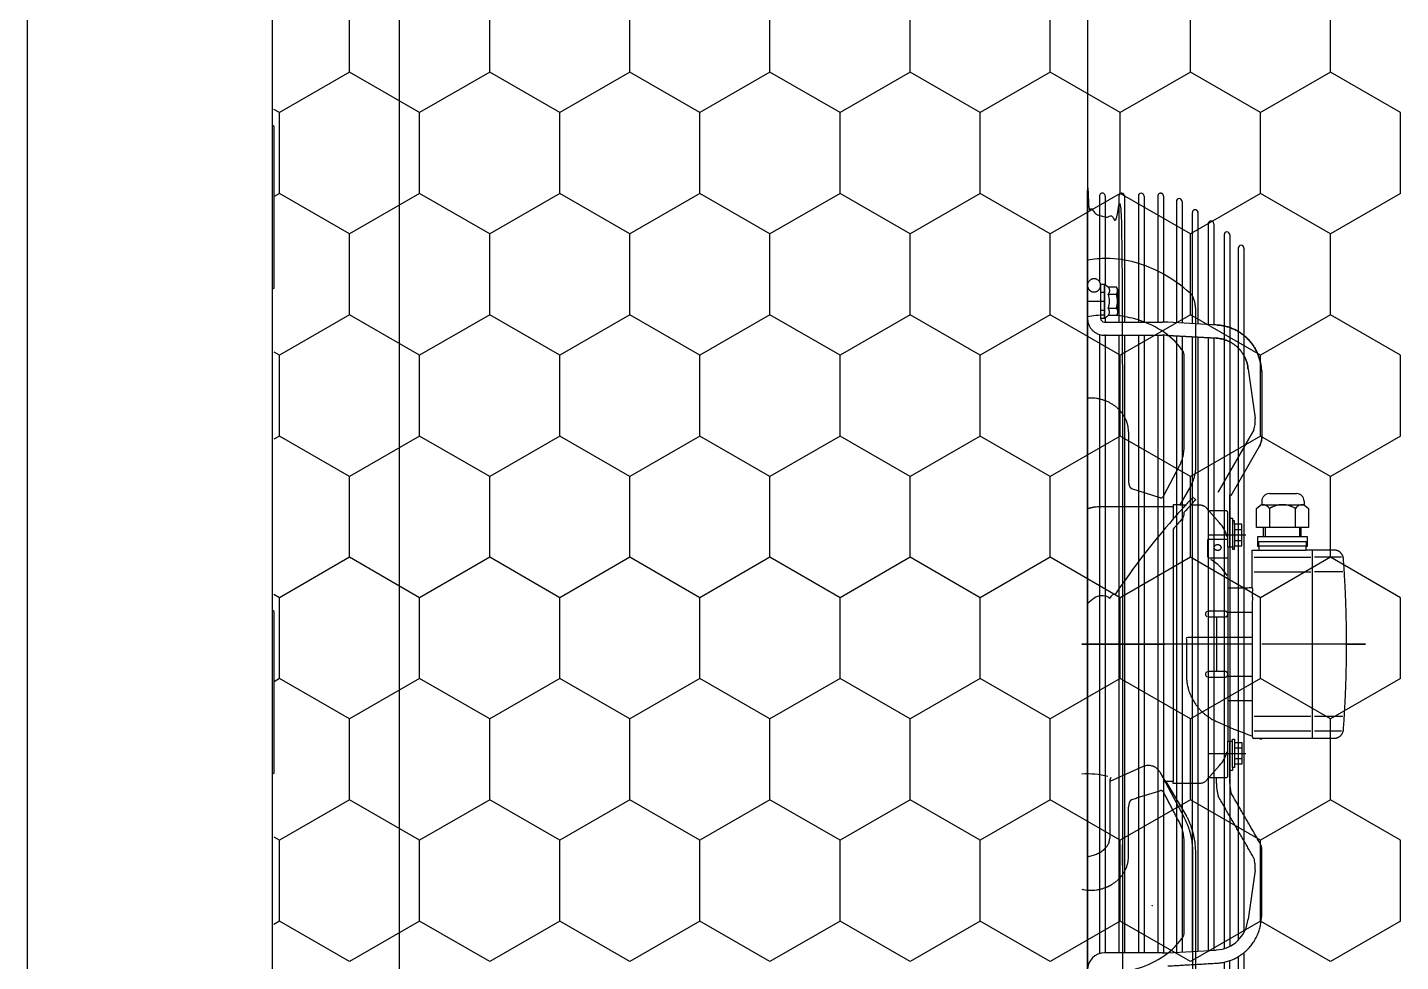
# Model space of a CAD drawing. Header units: millimetres. Extents: x 65390 to 71510, y 46362 to 50796.
# Drawn here: x 68687.9 to 68741.8, y 48454.2 to 48490.9 of the extents above; entities that cross this region are included whole.
import ezdxf

# ---------------------------------------------------------------- set-up
doc = ezdxf.new("R2010")
doc.units = ezdxf.units.MM
doc.linetypes.add('DASHED', pattern=[19.05, 12.7, -6.35])
for name, color, linetype in [('DIŞ PANEL', 21, 'Continuous'), ('Kıtc-002 Çizgi', 7, 'Continuous'), ('Kıtc-028 Yer Izgarası', 252, 'Continuous'), ('Kıtc-034 Soğuk Oda', 1, 'Continuous')]:
    doc.layers.add(name, color=color, linetype=linetype)
doc.layers.add('MIM_Sktürk', color=251, linetype='Continuous', lineweight=9)
doc.layers.add('WALL INTERNAL', color=7, linetype='Continuous', lineweight=50)

# ---------------------------------------------------------------- blocks, each defined once
blk = doc.blocks.new('İÇ-DOLU-2514-B-B-(80)')
at = {"layer": 'DIŞ PANEL'}
blk.add_lwpolyline([(0, 81), (2514, 81), (2514, -15), (0, -15)], close=True, dxfattribs=at)
blk = doc.blocks.new('A$C50763B7D')
at = {"layer": 'Kıtc-034 Soğuk Oda'}
for p, q in [((109.5, 37.906), (10.5, 37.906)), ((10.5, 10.906), (109.5, 10.906)), ((68.901, 10.241), (68.901, 10.906)), ((64.775, 10.432), (68.13, 10.432)), ((69.714, 10.241), (69.714, 7.959)), ((70.204, 10.432), (94.516, 10.432)), ((70.232, 10.241), (70.232, 7.979)), ((94.488, 7.979), (94.488, 10.241)), ((64.77, 10.21), (68.248, 10.21)), ((69.547, 10.21), (69.714, 10.21)), ((70.209, 10.21), (94.488, 10.21)), ((80.528, 10.073), (80.551, 10.034)), ((87.173, 8.723), (87.762, 10.034)), ((64.766, 9.67), (69.714, 9.67)), ((64.769, 9.448), (69.714, 9.448)), ((70.232, 9.67), (94.488, 9.67)), ((70.232, 9.448), (94.488, 9.448)), ((74.03, 9.294), (75.968, 9.294)), ((76.256, 9.173), (76.6, 8.069)), ((90.699, 9.294), (88.761, 9.294)), ((64.765, 8.909), (69.714, 8.909)), ((64.766, 8.687), (69.714, 8.687)), ((70.232, 8.909), (94.488, 8.909)), ((70.232, 8.687), (94.488, 8.687)), ((70.232, 8.147), (94.488, 8.147)), ((64.766, 7.925), (69.714, 7.925)), ((69.83, 5.814), (69.72, 7.75)), ((70.232, 7.925), (94.488, 7.925)), ((76.529, 7.91), (75.334, 7.28)), ((87.402, 8.054), (89.164, 7.114)), ((87.762, 7.836), (89.113, 7.019)), ((94.482, 7.771), (94.374, 5.85)), ((64.977, 7.415), (69.739, 7.415)), ((64.978, 7.194), (69.752, 7.194)), ((70.258, 7.415), (94.462, 7.415)), ((70.27, 7.194), (94.45, 7.194)), ((74.55, 7.109), (71.068, 7.109)), ((77.03, 7.172), (76.893, 7.172)), ((77.843, 7.542), (87.762, 7.542)), ((93.652, 7.109), (90.179, 7.109)), ((65.415, 6.57), (69.787, 6.57)), ((70.293, 6.792), (94.427, 6.792)), ((70.306, 6.57), (94.415, 6.57)), ((76.893, 6.846), (76.893, 6.512)), ((65.85, 6.168), (69.81, 6.168)), ((65.851, 5.946), (69.826, 5.946)), ((70.328, 6.168), (94.392, 6.168)), ((70.341, 5.946), (94.379, 5.946)), ((77.603, 5.723), (77.156, 6.122)), ((78.076, 6.17), (78.076, 4.695)), ((78.237, 6.127), (78.237, 5.398)), ((78.311, 6.201), (78.896, 6.201)), ((78.97, 6.127), (78.97, 5.398)), ((86.653, 6.17), (86.653, 4.695)), ((87.573, 6.122), (87.126, 5.723)), ((87.603, 6.122), (87.603, 5.841)), ((66.287, 5.544), (94.319, 5.544)), ((81.107, 5.398), (81.107, 4.437)), ((84.582, 5.398), (86.172, 5.398)), ((66.288, 5.322), (94.229, 5.322)), ((66.81, 4.99), (93.986, 4.99)), ((74.601, 4.163), (76.532, 5.276)), ((78.289, 5.139), (78.502, 5.139)), ((86.226, 5.139), (86.439, 5.139)), ((86.439, 5.139), (86.439, 4.843)), ((86.439, 5.139), (86.866, 5.139)), ((87.839, 5.324), (87.318, 5.324)), ((66.811, 4.768), (93.693, 4.768)), ((71.559, 4.605), (73.494, 4.331)), ((91.235, 4.331), (93.161, 4.605)), ((76.745, 4.064), (76.893, 4.064)), ((78.15, 3.993), (77.78, 3.993)), ((78.15, 3.919), (77.78, 3.919)), ((77.04, 3.766), (77.78, 3.766)), ((76.745, 2.403), (76.893, 2.403)), ((78.15, 2.514), (77.78, 2.514)), ((86.061, 2.07), (78.667, 2.07)), ((78.942, 0.943), (78.942, 1.996)), ((79.526, 0.887), (79.526, 1.996)), ((85.203, 0.887), (85.203, 1.996)), ((85.786, 0.943), (85.786, 1.996))]:
    blk.add_line(p, q, dxfattribs=at)
for points in [[(64.84, 10.906), (97.844, 10.906), (96.043, 10.906), (96.043, 10.759), (96.043, 10.241)], [(82.364, 4.437), (82.364, 11.128), (82.364, 7.872)], [(69.252, 10.389), (69.252, 10.241), (68.55, 10.241), (68.235, 10.241), (68.235, 10.389), (68.272, 10.389), (68.55, 10.389)], [(68.55, 10.241), (68.55, 10.389), (69.252, 10.389), (69.566, 10.389), (69.566, 10.241), (69.252, 10.241)], [(68.343, 9.771), (68.343, 9.768), (68.421, 9.723), (69.374, 9.723), (69.452, 9.768), (69.452, 9.771)], [(76.151, 6.855), (76.893, 7.281), (76.893, 7.542), (76.966, 7.542), (77.447, 7.542)], [(76.893, 7.281), (76.893, 7.172), (76.893, 7.047)], [(76.691, 6.658), (76.691, 6.658), (76.59, 6.766)], [(81.292, 6.17), (81.292, 5.841), (83.436, 5.841)], [(80.146, 5.398), (81.107, 5.398), (83.621, 5.398), (83.621, 4.437)], [(83.621, 5.398), (84.582, 5.398), (84.582, 4.437)], [(87.53, 5.398), (86.172, 5.398), (86.172, 5.324)], [(87.839, 5.841), (87.603, 5.841), (87.603, 5.472)], [(78.556, 5.324), (77.41, 5.324), (77.41, 5.213), (77.521, 5.213), (78.556, 5.213), (78.63, 5.213), (78.63, 5.139), (78.502, 5.139), (78.502, 4.843), (78.289, 4.843), (77.862, 4.843), (77.649, 4.843), (77.649, 5.139), (77.521, 5.139), (77.521, 5.213)], [(77.649, 5.139), (77.862, 5.139), (77.862, 4.843)], [(77.862, 5.139), (78.289, 5.139), (78.289, 4.843)], [(87.207, 5.213), (87.318, 5.213), (87.318, 5.324), (86.172, 5.324), (86.172, 5.213)], [(86.866, 4.843), (87.08, 4.843), (87.08, 5.139)], [(80.146, 4.437), (78.889, 4.437), (78.667, 4.437), (78.667, 4.178)], [(78.942, 4.363), (78.942, 4.064), (78.942, 2.881), (78.942, 2.144)], [(79.526, 4.363), (79.526, 4.064), (79.526, 2.881), (79.526, 2.144)], [(85.203, 2.144), (85.203, 2.881), (85.203, 4.064), (85.203, 4.363)], [(85.786, 2.144), (85.786, 2.881), (85.786, 4.064), (85.786, 4.363)], [(94.482, 4.768), (97.39, 4.768), (97.917, 4.768)], [(78.15, 2.827), (78.15, 4.064), (78.15, 4.235), (78.519, 4.235), (78.519, 4.178), (78.667, 4.178), (78.667, 4.064), (78.666, 3.971)], [(78.667, 4.064), (78.667, 2.881), (78.667, 2.329), (78.519, 2.329), (78.519, 2.881), (78.519, 4.064), (78.519, 4.178), (78.334, 4.178), (78.334, 4.064), (78.334, 2.881), (78.334, 2.329), (78.519, 2.329), (78.519, 2.272), (78.15, 2.272), (78.15, 2.514), (78.15, 2.588)], [(82.364, 0.739), (82.364, 0.739), (82.364, 0), (82.364, 2.881), (82.364, 4.064)], [(76.449, 3.768), (76.449, 3.586), (76.449, 2.881), (76.449, 2.699)], [(77.78, 2.588), (78.15, 2.588), (78.15, 2.698), (78.15, 2.827), (78.15, 2.881)]]:
    blk.add_lwpolyline(points, dxfattribs=at)
for points in [[(70.346, 5.85), (70.238, 7.771)], [(73.964, 4.373), (76.394, 5.775)], [(77.41, 5.324), (76.483, 5.324)], [(86.226, 5.139), (86.226, 4.843), (86.439, 4.843), (86.866, 4.843), (86.866, 5.139), (87.08, 5.139), (87.207, 5.139), (87.207, 5.213), (86.172, 5.213), (86.098, 5.213), (86.098, 5.139)], [(77.04, 2.229), (77.78, 2.229), (77.78, 4.278), (77.04, 4.278), (76.912, 4.126), (76.893, 4.104), (76.893, 2.403), (76.912, 2.381)]]:
    blk.add_lwpolyline(points, close=True, dxfattribs=at)
at = {"layer": 'Kıtc-034 Soğuk Oda', "extrusion": (0, 0, -1)}
for centre, major_axis, start_param, end_param in [((71.432, 10.146), (2.979, 2.979), 3.92838, 4.108501), ((73.491, 10.146), (-2.866, 2.866), 5.521224, 5.686505), ((74.314, 10.773), (1.14, 1.14), 3.870027, 3.949132), ((74.301, 10.773), (1.131, 1.131), 3.948976, 4.010228), ((83.815, 8.225), (-2.866, 2.866), 6.136299, 6.220702), ((90.482, 10.89), (-2.137, 2.137), 5.234627, 5.576836), ((89.211, 11.119), (1.066, 1.066), 0.961039, 1.022965), ((89.095, 11.14), (1.149, 1.149), 0.92968, 0.961107), ((90.463, 10.78), (1.105, 1.105), 0.560797, 0.604414), ((90.427, 10.773), (-1.131, 1.131), 2.17505, 2.254579), ((90.427, 10.773), (-1.131, 1.131), 2.254674, 2.334209), ((90.414, 10.773), (1.14, 1.14), 0.763257, 0.842362), ((95.154, 10.241), (-0.471, 0.471), 5.497787, 7.068583), ((64.762, 10.321), (0.0784, 0.0784), 2.28207, 5.615726), ((69.566, 10.241), (0.105, 0.105), -0.785398, 0.785398), ((74.314, 10.773), (1.14, 1.14), 3.790829, 3.869934), ((74.301, 10.771), (-1.131, 1.131), 5.282246, 5.361781), ((74.302, 10.771), (1.131, 1.131), 3.631825, 3.711355), ((74.266, 10.76), (1.105, 1.105), 3.55119, 3.631986), ((80.977, 10.332), (0.366, 0.366), 3.403392, 4.565502), ((89.733, 10.869), (0.653, 0.653), 1.36938, 1.455395), ((89.561, 10.983), (-0.799, 0.799), 2.865237, 2.940337), ((89.562, 10.982), (-0.798, 0.798), 2.790005, 2.865158), ((89.376, 11.068), (0.943, 0.943), 1.152122, 1.21932), ((89.377, 11.068), (-0.942, 0.942), 2.655634, 2.722861), ((89.21, 11.12), (-1.066, 1.066), 2.593806, 2.655716), ((90.462, 10.76), (-1.105, 1.105), 2.6512, 2.731996), ((90.427, 10.771), (-1.131, 1.131), 2.57183, 2.65136), ((90.427, 10.771), (-1.131, 1.131), 2.492201, 2.571736), ((90.414, 10.773), (-1.14, 1.14), 2.413251, 2.492356), ((71.432, 10.158), (-2.979, 2.979), 5.227591, 5.496398), ((68.897, 10.877), (0.588, 0.588), 2.016358, 2.696031), ((68.897, 10.555), (0.588, 0.588), 2.016358, 2.696031), ((73.491, 10.158), (-2.866, 2.866), 5.221553, 5.413941), ((74.266, 10.76), (1.105, 1.105), 3.470306, 3.551091), ((74.216, 10.735), (-1.065, 1.065), 4.958464, 5.041272), ((74.216, 10.736), (-1.066, 1.066), 4.875566, 4.958358), ((74.161, 10.696), (1.017, 1.017), 3.219535, 3.304955), ((74.161, 10.696), (1.018, 1.018), 3.134018, 3.219418), ((97.467, -15.42), (-21.541, 21.541), 0.068333, 0.190136), ((80.726, 9.732), (0.246, 0.246), 4.136819, 4.974188), ((89.98, 10.521), (0.345, 0.345), 2.28971, 2.356167), ((89.98, 10.527), (0.349, 0.349), 2.223781, 2.289656), ((89.977, 10.553), (-0.367, 0.367), 3.667791, 3.795034), ((89.977, 10.552), (-0.367, 0.367), 3.540012, 3.667402), ((89.944, 10.633), (0.428, 0.428), 1.855236, 1.969777), ((89.945, 10.631), (-0.427, 0.427), 3.31102, 3.425748), ((89.864, 10.746), (-0.526, 0.526), 3.211862, 3.311404), ((90.567, 10.696), (-1.018, 1.018), 3.063768, 3.149167), ((90.568, 10.696), (1.017, 1.017), 1.407434, 1.492854), ((90.512, 10.736), (-1.066, 1.066), 2.895624, 2.978416), ((64.766, 9.559), (0.0784, 0.0784), 2.332894, 5.499349), ((74.111, 10.645), (-0.967, 0.967), 4.616626, 4.705019), ((74.111, 10.645), (-0.968, 0.968), 4.528126, 4.616496), ((74.074, 10.591), (0.921, 0.921), 2.86617, 2.957557), ((74.074, 10.591), (-0.921, 0.921), 4.345459, 4.436822), ((74.053, 10.542), (-0.883, 0.883), 4.251721, 4.345708), ((74.053, 10.543), (-0.884, 0.884), 4.157598, 4.251565), ((74.045, 10.509), (0.859, 0.859), 2.491304, 2.587069), ((74.045, 10.509), (0.859, 0.859), 2.395385, 2.491139), ((74.045, 10.507), (-0.858, 0.858), 3.952882, 3.966324), ((74.045, 10.503), (-0.855, 0.855), 3.939409, 3.952881), ((75.968, 8.738), (0.393, 0.393), -0.785569, -0.696436), ((75.971, 8.771), (0.37, 0.37), -0.6968, -0.603944), ((75.982, 8.831), (-0.327, 0.327), 0.966415, 1.067225), ((76.152, 9.127), (-0.0806, 0.0806), 1.682012, 1.938797), ((88.577, 9.127), (0.0806, 0.0806), 4.344388, 4.601173), ((88.692, 8.983), (0.212, 0.212), -1.314397, -1.17995), ((88.725, 8.906), (-0.272, 0.272), 0.390073, 0.504141), ((88.747, 8.831), (-0.327, 0.327), 0.503572, 0.604381), ((88.758, 8.771), (-0.37, 0.37), 0.603944, 0.6968), ((88.761, 8.738), (-0.393, 0.393), 0.696436, 0.785569), ((90.684, 10.503), (0.855, 0.855), 2.330304, 2.343777), ((90.683, 10.507), (0.858, 0.858), 2.316861, 2.330304), ((90.684, 10.509), (0.859, 0.859), 2.22125, 2.317004), ((90.683, 10.509), (-0.859, 0.859), 3.696116, 3.791881), ((90.676, 10.543), (0.884, 0.884), 2.03162, 2.125588), ((90.676, 10.542), (0.883, 0.883), 1.937478, 2.031464), ((90.654, 10.591), (-0.921, 0.921), 3.417159, 3.508523), ((90.654, 10.591), (-0.921, 0.921), 3.325628, 3.417016), ((90.617, 10.645), (-0.968, 0.968), 3.237486, 3.325855), ((90.617, 10.645), (-0.967, 0.967), 3.148963, 3.237356), ((64.766, 8.798), (0.0784, 0.0784), 2.356194, 5.491932), ((72.102, 10.353), (-3.472, 3.472), 4.983572, 5.225693), ((73.443, 10.117), (2.826, 2.826), 3.370857, 3.65722), ((91.277, 10.117), (-2.826, 2.826), 2.625965, 2.912328), ((92.613, 8.379), (0.0185, 0.0185), 1.908335, 2.147272), ((73.354, 11.063), (4.49, 4.49), 3.207953, 3.412361), ((73.411, 7.959), (-2.614, 2.614), 5.441178, 5.497787), ((72.426, 9.462), (1.971, 1.971), 2.978844, 3.377803), ((73.929, 7.979), (2.614, 2.614), 3.870567, 3.926991), ((76.416, 8.125), (-0.172, 0.172), 3.277271, 3.446371), ((76.461, 8.067), (0.12, 0.12), 1.492676, 1.707939), ((76.5, 8.033), (-0.0831, 0.0831), 2.789433, 3.064318), ((76.517, 8.016), (-0.0699, 0.0699), 1.793315, 2.101643), ((88.228, 8.033), (0.0831, 0.0831), 3.218868, 3.493753), ((88.267, 8.067), (-0.12, 0.12), 4.575246, 4.790509), ((88.312, 8.125), (0.172, 0.172), 2.836814, 3.005914), ((92.294, 9.462), (1.971, 1.971), 1.334586, 1.733545), ((90.791, 7.979), (2.614, 2.614), 0.785398, 0.841822), ((64.978, 7.305), (0.0784, 0.0784), 2.356194, 5.488886), ((71.02, 7.464), (-0.247, 0.247), 4.246511, 4.382716), ((71.049, 7.551), (-0.311, 0.311), 4.130748, 4.247402), ((71.064, 7.623), (0.363, 0.363), 2.455386, 2.560603), ((71.068, 7.663), (0.392, 0.392), 2.355954, 2.455906), ((74.55, 9.187), (1.469, 1.469), 2.252156, 2.356467), ((74.569, 9.021), (1.351, 1.351), 2.142449, 2.252751), ((74.633, 8.732), (1.142, 1.142), 2.019794, 2.143207), ((74.753, 8.392), (-0.887, 0.887), 3.445587, 3.591648), ((97.467, -15.42), (21.541, 21.541), -1.540426, -1.526856), ((97.467, -15.42), (21.541, 21.541), -1.526856, -1.520739), ((97.467, -15.42), (21.437, 21.437), -1.531333, -1.518473), ((97.467, -15.42), (21.541, 21.541), -1.520739, -1.502463), ((77.205, 7.478), (0.261, 0.261), 1.631792, 1.756742), ((97.467, -15.42), (21.358, 21.358), -1.509801, -1.49258), ((90.096, 8.732), (-1.142, 1.142), 4.139979, 4.263391), ((90.16, 9.021), (-1.351, 1.351), 4.030434, 4.140737), ((90.178, 9.187), (-1.469, 1.469), 3.926718, 4.031029), ((93.652, 7.663), (-0.392, 0.392), 3.827279, 3.927231), ((93.656, 7.623), (0.363, 0.363), 2.151786, 2.257003), ((93.672, 7.551), (-0.311, 0.311), 3.606579, 3.723234), ((93.701, 7.464), (-0.247, 0.247), 3.471266, 3.607471), ((93.741, 7.382), (0.182, 0.182), 1.734588, 1.901722), ((93.787, 7.318), (-0.126, 0.126), 3.093739, 3.30695), ((68.884, 7.153), (0.291, 0.291), 2.976831, 3.204299), ((69.007, 7.322), (-0.438, 0.438), 4.376802, 4.549659), ((69.118, 7.55), (-0.618, 0.618), 4.2409, 4.378345), ((69.199, 7.794), (-0.8, 0.8), 4.126239, 4.241941), ((69.242, 8.001), (-0.949, 0.949), 4.023733, 4.126968), ((69.254, 8.119), (1.033, 1.033), 2.355937, 2.4535), ((97.467, -15.42), (-21.437, 21.437), 0.03037, 0.039464), ((65.851, 6.057), (0.0784, 0.0784), 2.356194, 5.4852), ((71.675, 5.931), (1.307, 1.307), 3.863573, 3.961121), ((78.311, 6.127), (0.0523, 0.0523), 3.926991, 5.497787), ((78.572, 5.861), (0.0616, 0.0616), -1.373074, -1.26208), ((78.572, 5.861), (-0.0617, 0.0617), 0.308973, 0.419829), ((78.568, 5.87), (0.0544, 0.0544), -1.151459, -1.030649), ((78.568, 5.87), (-0.0545, 0.0545), 0.540479, 0.661187), ((78.568, 5.874), (0.052, 0.052), -0.910198, -0.785581), ((78.568, 5.874), (-0.052, 0.052), 0.785581, 0.910198), ((78.567, 5.87), (-0.0545, 0.0545), 0.909609, 1.030317), ((78.567, 5.87), (-0.0544, 0.0544), 1.030649, 1.151459), ((78.564, 5.861), (0.0617, 0.0617), -0.419829, -0.308973), ((78.564, 5.861), (-0.0616, 0.0616), 1.26208, 1.373074), ((78.555, 5.847), (-0.0732, 0.0732), 1.372713, 1.471378), ((78.896, 6.127), (-0.0523, 0.0523), 0.785398, 2.356194), ((80.659, 7.018), (-1.327, 1.327), 4.483365, 4.963871), ((81.181, 6.17), (-0.0784, 0.0784), 5.887583, 8.249584), ((83.547, 6.17), (-0.0784, 0.0784), 5.887583, 8.249584), ((66.288, 5.433), (-0.0784, 0.0784), 3.926991, 7.059683), ((78.387, 6.507), (-0.784, 0.784), 4.148479, 4.712389), ((78.668, 5.8), (0.145, 0.145), 3.988386, 4.050774), ((78.673, 5.8), (-0.148, 0.148), 5.497809, 5.559256), ((78.673, 5.8), (-0.148, 0.148), 5.436318, 5.497765), ((78.668, 5.799), (-0.145, 0.145), 5.374004, 5.436392), ((78.668, 5.8), (0.145, 0.145), 4.05082, 4.1132), ((78.668, 5.799), (-0.145, 0.145), 5.311578, 5.373958), ((78.655, 5.802), (0.135, 0.135), 4.11312, 4.178381), ((78.655, 5.797), (-0.135, 0.135), 5.246397, 5.311658), ((78.655, 5.802), (-0.135, 0.135), 5.74923, 5.814474), ((78.655, 5.797), (0.135, 0.135), 3.610304, 3.675548), ((78.636, 5.808), (-0.121, 0.121), 5.814379, 5.884605), ((78.636, 5.791), (0.121, 0.121), 3.540173, 3.610399), ((78.636, 5.791), (0.121, 0.121), 3.469912, 3.540108), ((78.595, 5.767), (-0.088, 0.088), 4.798861, 4.885993), ((78.596, 5.832), (-0.0881, 0.0881), 6.196838, 6.283889), ((78.596, 5.767), (-0.0881, 0.0881), 4.711685, 4.798736), ((78.572, 5.738), (0.0616, 0.0616), 2.832876, 2.94387), ((78.572, 5.738), (0.0617, 0.0617), 2.721763, 2.832619), ((78.568, 5.729), (0.0544, 0.0544), 2.601445, 2.722255), ((78.568, 5.729), (-0.0545, 0.0545), 4.051202, 4.17191), ((78.568, 5.725), (0.052, 0.052), 2.356377, 2.480994), ((78.568, 5.725), (-0.052, 0.052), 3.802191, 3.926808), ((78.567, 5.729), (0.0545, 0.0545), 2.111276, 2.231984), ((78.567, 5.729), (0.0544, 0.0544), 1.990134, 2.110944), ((78.564, 5.738), (-0.0617, 0.0617), 3.450566, 3.561422), ((78.564, 5.738), (0.0616, 0.0616), 1.768519, 1.879513), ((78.555, 5.752), (0.0732, 0.0732), 1.670215, 1.768879), ((78.555, 5.847), (0.0731, 0.0731), -0.099237, -0.000455), ((78.54, 5.832), (0.0881, 0.0881), -0.000704, 0.086347), ((78.54, 5.832), (0.088, 0.088), 0.086472, 0.173604), ((78.54, 5.767), (0.088, 0.088), 1.397192, 1.484325), ((78.52, 5.78), (-0.105, 0.105), 2.890724, 2.968161), ((78.52, 5.78), (-0.105, 0.105), 2.81315, 2.890637), ((78.499, 5.808), (0.121, 0.121), 0.328319, 0.398515), ((78.499, 5.791), (0.121, 0.121), 1.172281, 1.242477), ((78.499, 5.808), (-0.121, 0.121), 1.969377, 2.039603), ((78.499, 5.791), (-0.121, 0.121), 2.672786, 2.743012), ((78.48, 5.802), (0.135, 0.135), 0.468711, 0.533956), ((78.48, 5.797), (-0.135, 0.135), 2.607637, 2.672882), ((78.48, 5.802), (0.135, 0.135), 0.534008, 0.599269), ((78.48, 5.797), (0.135, 0.135), 0.971527, 1.036789), ((78.467, 5.8), (-0.145, 0.145), 2.169985, 2.232365), ((78.467, 5.799), (0.145, 0.145), 0.909227, 0.971608), ((78.467, 5.8), (-0.145, 0.145), 2.232411, 2.294799), ((78.467, 5.799), (0.145, 0.145), 0.846794, 0.909182), ((78.463, 5.8), (-0.148, 0.148), 2.294726, 2.356173), ((78.463, 5.8), (0.148, 0.148), 0.78542, 0.846867), ((70.562, -1.006), (11.555, 11.555), 0.351241, 0.445856), ((86.341, 6.507), (0.784, 0.784), 1.570796, 2.134707), ((87.53, 5.472), (0.0523, 0.0523), 0.785398, 2.356194), ((87.839, 3.993), (1.307, 1.307), -0.785398, -0.513045), ((93.045, 5.931), (0.941, 0.941), 0.846576, 2.268928), ((93.045, 5.931), (-0.941, 0.941), 2.408818, 2.417373), ((66.811, 4.879), (0.0784, 0.0784), 2.356194, 5.488886), ((87.839, 3.993), (0.941, 0.941), -0.785398, -0.513045), ((73.61, 5.657), (-0.941, 0.941), 3.65795, 4.014257), ((76.745, 3.768), (0.209, 0.209), 3.926991, 5.497787), ((77.188, 4.022), (0.209, 0.209), 4.06882, 4.287329), ((70.562, -1.006), (11.555, 11.555), 0.463068, 0.469953), ((76.745, 2.699), (-0.209, 0.209), 3.926991, 5.497787), ((77.188, 2.485), (-0.209, 0.209), 5.137449, 6.544985)]:
    blk.add_ellipse(centre, major_axis=major_axis, ratio=1, start_param=start_param, end_param=end_param, dxfattribs=at)
at = {"layer": 'Kıtc-034 Soğuk Oda'}
for points, weights, knots in [([(99.84, 10.906), (82.34, 10.906), (64.84, 10.906), (65.146, 10.906), (65.363, 10.69), (65.579, 10.473), (65.579, 10.167), (65.579, 9.853), (65.579, 9.538), (82.364, 9.538), (99.149, 9.538), (99.149, 9.853), (99.149, 10.167), (99.149, 10.473), (99.366, 10.69), (99.582, 10.906), (99.888, 10.906), (99.58, 10.906), (99.271, 10.906), (98.557, 10.906), (97.844, 10.906)], [1, 1, 1, 0.923879532511, 1, 0.923879532511, 1, 1, 1, 1, 1, 1, 1, 0.923879532509, 1, 0.923879532509, 1, 1, 1, 1, 1], [0, 0, 0, 1, 1, 1.785398, 1.785398, 2.570796, 2.570796, 3.570796, 3.570796, 4.570796, 4.570796, 5.570796, 5.570796, 6.356194, 6.356194, 7.141593, 7.141593, 8.141593, 8.141593, 9.141593, 9.141593, 9.141593]), ([(68.272, 10.906), (68.531, 10.906), (68.531, 10.648), (68.531, 10.389), (68.272, 10.389), (68.014, 10.389), (68.014, 10.648), (68.014, 10.906), (68.272, 10.906), (68.919, 10.906), (69.566, 10.906), (70.232, 10.906), (70.232, 10.241)], [1, 0.707106781187, 1, 0.707106781187, 1, 0.707106781187, 1, 0.707106781187, 1, 1, 1, 0.707106781188, 1], [0, 0, 0, 1.570796, 1.570796, 3.141593, 3.141593, 4.712389, 4.712389, 6.283185, 6.283185, 7.283185, 7.283185, 8.853982, 8.853982, 8.853982]), ([(76.966, 7.542), (76.966, 8.96), (76.966, 10.378), (76.966, 10.649), (77.055, 10.906)], [1, 1, 1, 0.986361221501, 1], [0, 0, 0, 1, 1, 1.330695, 1.330695, 1.330695]), ([(68.343, 10.093), (68.283, 10.167), (68.223, 10.241), (68.897, 10.241), (69.572, 10.241), (69.512, 10.167), (69.452, 10.093), (69.313, 9.985), (69.175, 10.093), (69.175, 9.932), (69.175, 9.771), (69.313, 9.663), (69.452, 9.771), (69.452, 9.932), (69.452, 10.093)], [1, 1, 1, 1, 1, 1, 1, 0.789310470487, 1, 1, 1, 0.789310470464, 1, 1, 1], [0, 0, 0, 1, 1, 2, 2, 3, 3, 4.322222, 4.322222, 5.322222, 5.322222, 6.644445, 6.644445, 7.644445, 7.644445, 7.644445]), ([(90.457, 10.295), (90.433, 10.264), (90.405, 10.235), (90.38, 10.208), (90.352, 10.184)], [1, 0.999077269597, 1, 0.998758065832, 1], [0, 0, 0, 0.0859243, 0.0859243, 0.1856114, 0.1856114, 0.1856114]), ([(68.62, 10.093), (68.481, 9.985), (68.343, 10.093), (68.343, 9.932), (68.343, 9.771), (68.481, 9.663), (68.62, 9.771), (68.62, 9.932), (68.62, 10.093)], [1, 0.789310470487, 1, 1, 1, 0.789310470464, 1, 1, 1], [0, 0, 0, 1.322222, 1.322222, 2.322222, 2.322222, 3.644445, 3.644445, 4.644445, 4.644445, 4.644445]), ([(87.599, 9.985), (87.673, 10.034), (87.762, 10.034), (88.871, 10.034), (89.98, 10.034)], [1, 0.957755338239, 1, 1, 1], [0, 0, 0, 0.583407, 0.583407, 1.583407, 1.583407, 1.583407]), ([(91.916, 10.187), (91.893, 10.128), (91.865, 10.071), (91.837, 10.015), (91.805, 9.962)], [1, 0.999184332451, 1, 0.999142983122, 1], [0, 0, 0, 0.0807851, 0.0807851, 0.1635928, 0.1635928, 0.1635928]), ([(76.11, 9.275), (76.132, 9.269), (76.152, 9.26), (76.17, 9.252), (76.188, 9.242)], [1, 0.998373990694, 1, 0.997741350893, 1], [0, 0, 0, 0.1140684, 0.1140684, 0.2485154, 0.2485154, 0.2485154]), ([(76.188, 9.242), (76.204, 9.233), (76.218, 9.221), (76.23, 9.211), (76.241, 9.198)], [1, 0.996625680555, 1, 0.994705790483, 1], [0, 0, 0, 0.1643464, 0.1643464, 0.3702374, 0.3702374, 0.3702374]), ([(88.116, 8.041), (88.12, 8.056), (88.128, 8.069), (88.3, 8.621), (88.473, 9.173)], [1, 0.988140265059, 1, 1, 1], [0, 0, 0, 0.308328, 0.308328, 1.308328, 1.308328, 1.308328]), ([(88.488, 9.198), (88.498, 9.211), (88.511, 9.221), (88.525, 9.233), (88.541, 9.242)], [1, 0.994705790542, 1, 0.996625680555, 1], [0, 0, 0, 0.205891, 0.205891, 0.3702374, 0.3702374, 0.3702374]), ([(87.836, 6.512), (87.836, 6.842), (87.836, 7.172), (87.836, 7.357), (87.836, 7.542), (87.799, 7.542), (87.762, 7.542), (87.762, 7.689), (87.762, 7.836), (87.582, 7.945), (87.402, 8.054), (86.975, 8.281), (87.173, 8.723)], [1, 1, 1, 1, 1, 1, 1, 1, 1, 1, 1, 0.730774152892, 1], [0, 0, 0, 1, 1, 2, 2, 3, 3, 4, 4, 5, 5, 6.502682, 6.502682, 6.502682]), ([(64.766, 7.925), (64.702, 7.925), (64.67, 7.981), (64.638, 8.037), (64.67, 8.092), (64.703, 8.148), (64.767, 8.147), (67.241, 8.147), (69.714, 8.147)], [1, 0.865282725606, 1, 0.865282725606, 1, 0.865282725606, 1, 1, 1], [0, 0, 0, 1.050164, 1.050164, 2.100329, 2.100329, 3.150493, 3.150493, 4.150493, 4.150493, 4.150493]), ([(92.636, 8.364), (92.633, 8.362), (92.63, 8.359), (92.628, 8.357), (92.625, 8.356)], [1, 0.996106431449, 1, 0.994580852901, 1], [0, 0, 0, 0.1765468, 0.1765468, 0.3848552, 0.3848552, 0.3848552]), ([(76.613, 8.041), (76.616, 8.027), (76.615, 8.012), (76.613, 7.997), (76.607, 7.984)], [1, 0.985060682259, 1, 0.98638337132, 1], [0, 0, 0, 0.3461406, 0.3461406, 0.6765663, 0.6765663, 0.6765663]), ([(88.121, 7.984), (88.115, 7.997), (88.114, 8.012), (88.112, 8.027), (88.116, 8.041)], [1, 0.986383371331, 1, 0.985060682257, 1], [0, 0, 0, 0.3304257, 0.3304257, 0.6765663, 0.6765663, 0.6765663]), ([(95, 7.75), (94.945, 6.782), (94.89, 5.814), (94.79, 4.228), (93.207, 4.09), (93.115, 4.077), (93.024, 4.064), (91.662, 4.064), (90.299, 4.064), (89.248, 4.67), (88.197, 5.276)], [1, 1, 1, 0.758325483999, 1, 1, 1, 1, 1, 1, 1], [0, 0, 0, 1, 1, 2.420112, 2.420112, 3.420112, 3.420112, 4.420112, 4.420112, 5.420112, 5.420112, 5.420112]), ([(89.562, 7.207), (89.476, 7.237), (89.394, 7.28), (88.797, 7.595), (88.2, 7.91)], [1, 0.997334462686, 1, 1, 1], [0, 0, 0, 0.146061, 0.146061, 1.146061, 1.146061, 1.146061]), ([(70.866, 7.151), (70.847, 7.16), (70.829, 7.173), (70.814, 7.184), (70.801, 7.198)], [1, 0.996510314401, 1, 0.9943230179, 1], [0, 0, 0, 0.1671339, 0.1671339, 0.3803448, 0.3803448, 0.3803448]), ([(87.836, 7.172), (82.625, 7.172), (77.414, 7.172), (77.308, 7.1), (77.181, 7.109)], [1, 1, 1, 0.945046122032, 1], [0, 0, 0, 1, 1, 1.666121, 1.666121, 1.666121]), ([(82.097, 4.437), (82.097, 5.73), (82.097, 7.024), (82.321, 7.024), (82.546, 7.024), (83.061, 7.024), (83.576, 7.024), (84.092, 7.024), (84.543, 6.774), (85.113, 6.459), (85.387, 5.868)], [1, 1, 1, 1, 1, 1, 1, 0.968166097718, 1, 0.950696961754, 1], [0, 0, 0, 1, 1, 2, 2, 3, 3, 3.505998, 3.505998, 4.136639, 4.136639, 4.136639]), ([(95.474, 6.658), (93.015, 6.658), (90.556, 6.658), (89.789, 6.658), (89.113, 7.019)], [1, 1, 1, 0.970123420627, 1], [0, 0, 0, 1, 1, 1.490115, 1.490115, 1.490115]), ([(95.474, 6.766), (93.015, 6.766), (90.556, 6.766), (89.816, 6.766), (89.164, 7.114)], [1, 1, 1, 0.970123420627, 1], [0, 0, 0, 1, 1, 1.490115, 1.490115, 1.490115]), ([(65.415, 6.57), (65.35, 6.57), (65.318, 6.625), (65.286, 6.681), (65.319, 6.737), (65.351, 6.792), (65.416, 6.792), (67.595, 6.792), (69.774, 6.792)], [1, 0.865282725606, 1, 0.865282725606, 1, 0.865282725606, 1, 1, 1], [0, 0, 0, 1.050164, 1.050164, 2.100329, 2.100329, 3.150493, 3.150493, 4.150493, 4.150493, 4.150493]), ([(76.151, 6.855), (75.809, 6.658), (75.414, 6.658), (72.334, 6.658), (69.254, 6.658)], [1, 0.966158876657, 1, 1, 1], [0, 0, 0, 0.521795, 0.521795, 1.521795, 1.521795, 1.521795]), ([(76.893, 6.512), (76.893, 6.292), (77.086, 6.187), (77.125, 6.166), (77.125, 6.122)], [1, 0.859086122937, 1, 0.859086122944, 1], [0, 0, 0, 1.07463, 1.07463, 2.149259, 2.149259, 2.149259]), ([(87.603, 6.122), (87.603, 6.166), (87.642, 6.187), (87.836, 6.292), (87.836, 6.512)], [1, 0.859086122944, 1, 0.859086122931, 1], [0, 0, 0, 1.07463, 1.07463, 2.149259, 2.149259, 2.149259]), ([(78.556, 5.398), (78.397, 5.398), (78.237, 5.398), (77.718, 5.398), (77.199, 5.398), (77.125, 5.398), (77.125, 5.472), (77.125, 5.797), (77.125, 6.122)], [1, 1, 1, 1, 1, 0.707106781189, 1, 1, 1], [0, 0, 0, 1, 1, 2, 2, 3.570796, 3.570796, 4.570796, 4.570796, 4.570796]), ([(78.508, 5.921), (78.511, 5.924), (78.515, 5.927), (78.519, 5.931), (78.523, 5.933)], [1, 0.998780501517, 1, 0.998783411389, 1], [0, 0, 0, 0.0987824, 0.0987824, 0.1974469, 0.1974469, 0.1974469]), ([(81.292, 5.841), (81.292, 5.675), (81.292, 5.509), (81.292, 5.398), (81.181, 5.398), (81.07, 5.398), (81.07, 5.509), (81.07, 5.839), (81.07, 6.17)], [1, 1, 1, 0.707106781187, 1, 0.707106781187, 1, 1, 1], [0, 0, 0, 1, 1, 2.570796, 2.570796, 4.141593, 4.141593, 5.141593, 5.141593, 5.141593]), ([(83.658, 6.17), (83.658, 5.839), (83.658, 5.509), (83.658, 5.398), (83.547, 5.398), (83.436, 5.398), (83.436, 5.509), (83.436, 5.675), (83.436, 5.841), (83.436, 6.006), (83.436, 6.17)], [1, 1, 1, 0.707106781187, 1, 0.707106781187, 1, 1, 1, 1, 1], [0, 0, 0, 1, 1, 2.570796, 2.570796, 4.141593, 4.141593, 5.141593, 5.141593, 6.141593, 6.141593, 6.141593]), ([(69.83, 5.814), (69.931, 4.228), (71.514, 4.09), (69.931, 4.228), (69.83, 5.814)], [1, 0.758325484, 1, 0.758325484, 1], [0, 0, 0, 1.420112, 1.420112, 2.840223, 2.840223, 2.840223]), ([(70.346, 5.861), (70.346, 5.855), (70.346, 5.85), (70.346, 5.855), (70.346, 5.861)], [1, 0.999990851561, 1, 0.999990851561, 1], [0, 0, 0, 0.00855498, 0.00855498, 0.01710995, 0.01710995, 0.01710995]), ([(71.559, 4.605), (70.416, 4.705), (70.346, 5.85), (70.416, 4.705), (71.559, 4.605), (70.416, 4.705), (70.346, 5.85)], [1, 0.757594916385, 1, 0.757594916385, 1, 0.757594916385, 1], [0, 0, 0, 1.422352, 1.422352, 2.844703, 2.844703, 4.267055, 4.267055, 4.267055]), ([(78.477, 5.873), (78.479, 5.879), (78.482, 5.884), (78.484, 5.889), (78.487, 5.894)], [1, 0.999384121458, 1, 0.999249560003, 1], [0, 0, 0, 0.0701964, 0.0701964, 0.1476836, 0.1476836, 0.1476836]), ([(78.494, 5.695), (78.49, 5.7), (78.487, 5.705), (78.484, 5.71), (78.482, 5.715)], [1, 0.999250544547, 1, 0.999249559987, 1], [0, 0, 0, 0.0774364, 0.0774364, 0.1549236, 0.1549236, 0.1549236]), ([(78.487, 5.894), (78.49, 5.899), (78.494, 5.904), (78.497, 5.908), (78.5, 5.913)], [1, 0.999250544548, 1, 0.999051143699, 1], [0, 0, 0, 0.0774364, 0.0774364, 0.1645688, 0.1645688, 0.1645688]), ([(78.523, 5.666), (78.519, 5.668), (78.515, 5.672), (78.511, 5.675), (78.508, 5.678)], [1, 0.99878341142, 1, 0.998780501534, 1], [0, 0, 0, 0.0986645, 0.0986645, 0.1974469, 0.1974469, 0.1974469]), ([(78.556, 5.213), (78.556, 5.268), (78.556, 5.324), (78.556, 5.361), (78.556, 5.398), (78.763, 5.398), (78.97, 5.398), (79.558, 5.398), (80.146, 5.398), (80.146, 4.917), (80.146, 4.437), (80.627, 4.437), (81.107, 4.437), (82.364, 4.437), (83.621, 4.437), (84.102, 4.437), (84.582, 4.437), (85.322, 4.437), (86.061, 4.437), (86.061, 4.25), (86.061, 4.064), (86.061, 3.472), (86.061, 2.881), (86.061, 2.475), (86.061, 2.07), (86.061, 1.65), (86.061, 1.23), (86.061, 0.886), (85.718, 0.861)], [1, 1, 1, 1, 1, 1, 1, 1, 1, 1, 1, 1, 1, 1, 1, 1, 1, 1, 1, 1, 1, 1, 1, 1, 1, 1, 1, 0.732278556319, 1], [0, 0, 0, 1, 1, 2, 2, 3, 3, 4, 4, 5, 5, 6, 6, 7, 7, 8, 8, 9, 9, 10, 10, 11, 11, 12, 12, 13, 13, 14.498269, 14.498269, 14.498269]), ([(78.635, 5.686), (78.632, 5.682), (78.628, 5.678), (78.624, 5.675), (78.62, 5.672)], [1, 0.999052914734, 1, 0.998780501465, 1], [0, 0, 0, 0.087051, 0.087051, 0.1858335, 0.1858335, 0.1858335]), ([(78.642, 5.904), (78.645, 5.899), (78.648, 5.894), (78.651, 5.889), (78.653, 5.884)], [1, 0.999250544546, 1, 0.999249559987, 1], [0, 0, 0, 0.0774364, 0.0774364, 0.1549236, 0.1549236, 0.1549236]), ([(91.235, 4.331), (90.996, 4.31), (90.765, 4.373), (89.55, 5.074), (88.334, 5.775)], [1, 0.984172539692, 1, 1, 1], [0, 0, 0, 0.356308, 0.356308, 1.356308, 1.356308, 1.356308]), ([(94.853, 5.544), (96.352, 5.544), (97.85, 5.544), (98.146, 5.544), (98.441, 5.544), (98.552, 5.543), (98.551, 5.432), (98.551, 5.322), (98.44, 5.322), (98.101, 5.322), (97.761, 5.322), (96.276, 5.322), (94.791, 5.322)], [1, 1, 1, 1, 1, 0.708678466812, 1, 0.708678466812, 1, 1, 1, 1, 1], [0, 0, 0, 1, 1, 2, 2, 3.566346, 3.566346, 5.132692, 5.132692, 6.132692, 6.132692, 7.132692, 7.132692, 7.132692]), ([(94.636, 4.99), (96.103, 4.99), (97.569, 4.99), (97.744, 4.99), (97.918, 4.99), (98.029, 4.989), (98.028, 4.879), (98.028, 4.768), (97.917, 4.768)], [1, 1, 1, 1, 1, 0.708678466812, 1, 0.708678466812, 1], [0, 0, 0, 1, 1, 2, 2, 3.566346, 3.566346, 5.132692, 5.132692, 5.132692]), ([(71.514, 4.09), (71.605, 4.077), (71.697, 4.064), (72.964, 4.064), (74.231, 4.064), (74.429, 4.064), (74.601, 4.163), (74.429, 4.064), (74.231, 4.064)], [1, 1, 1, 1, 1, 0.966004055419, 1, 0.966004055419, 1], [0, 0, 0, 1, 1, 2, 2, 2.522994, 2.522994, 3.045988, 3.045988, 3.045988]), ([(76.968, 3.626), (76.998, 3.699), (77.04, 3.766), (76.823, 3.891), (76.912, 4.126)], [1, 0.996650001803, 1, 0.762409395737, 1], [0, 0, 0, 0.163753, 0.163753, 1.571289, 1.571289, 1.571289]), ([(77.78, 2.741), (77.41, 2.741), (77.04, 2.741), (76.998, 2.808), (76.968, 2.881), (76.795, 3.253), (76.968, 3.626)], [1, 1, 1, 0.996650001801, 1, 0.907436146302, 1], [0, 0, 0, 1, 1, 1.163753, 1.163753, 2.031062, 2.031062, 2.031062]), ([(79.01, 0.861), (78.667, 0.886), (78.667, 1.23), (78.667, 1.65), (78.667, 2.07), (78.667, 2.2), (78.667, 2.329)], [1, 0.732278556326, 1, 1, 1, 1, 1], [0, 0, 0, 1.498269, 1.498269, 2.498269, 2.498269, 3.498269, 3.498269, 3.498269]), ([(85.718, 0.861), (84.043, 0.739), (82.364, 0.739), (80.685, 0.739), (79.01, 0.861)], [1, 0.99934254524, 1, 0.99934254524, 1], [0, 0, 0, 0.0725273, 0.0725273, 0.1450547, 0.1450547, 0.1450547])]:
    blk.add_rational_spline(points, weights, degree=2, knots=knots, dxfattribs=at)
blk = doc.blocks.new('A$C395D4C7C')
at = {"layer": 'Kıtc-028 Yer Izgarası'}
for p, q in [((39.767, 79.709), (39.64, 79.929)), ((42.942, 79.709), (43.066, 79.923)), ((45.579, 79.918), (45.532, 80)), ((45.577, 79.918), (51.927, 79.918)), ((49.292, 79.709), (49.171, 79.918)), ((51.928, 79.917), (51.976, 80)), ((52.467, 79.709), (52.597, 79.933)), ((58.817, 79.709), (58.692, 79.926)), ((61.992, 79.709), (62.115, 79.921)), ((64.629, 79.918), (64.582, 80)), ((64.627, 79.918), (70.977, 79.918)), ((68.342, 79.709), (68.221, 79.918)), ((70.978, 79.917), (71.026, 80)), ((71.517, 79.709), (71.645, 79.93)), ((38.18, 76.959), (39.767, 79.709)), ((39.767, 79.709), (42.942, 79.709)), ((44.53, 76.959), (42.942, 79.709)), ((47.705, 76.959), (49.292, 79.709)), ((49.292, 79.709), (52.467, 79.709)), ((54.055, 76.959), (52.467, 79.709)), ((57.23, 76.959), (58.817, 79.709)), ((58.817, 79.709), (61.992, 79.709)), ((63.58, 76.959), (61.992, 79.709)), ((66.755, 76.959), (68.342, 79.709)), ((68.342, 79.709), (71.517, 79.709)), ((73.105, 76.959), (71.517, 79.709)), ((39.767, 74.209), (38.18, 76.959)), ((42.942, 74.209), (44.53, 76.959)), ((44.53, 76.959), (47.705, 76.959)), ((49.292, 74.209), (47.705, 76.959)), ((52.467, 74.209), (54.055, 76.959)), ((54.055, 76.959), (57.23, 76.959)), ((58.817, 74.209), (57.23, 76.959)), ((61.992, 74.209), (63.58, 76.959)), ((63.58, 76.959), (66.755, 76.959)), ((68.342, 74.209), (66.755, 76.959)), ((71.517, 74.209), (73.105, 76.959)), ((73.105, 76.959), (76.28, 76.959)), ((38.18, 71.46), (39.767, 74.209)), ((39.767, 74.209), (42.942, 74.209)), ((44.53, 71.46), (42.942, 74.209)), ((47.705, 71.46), (49.292, 74.209)), ((49.292, 74.209), (52.467, 74.209)), ((54.055, 71.46), (52.467, 74.209)), ((57.23, 71.46), (58.817, 74.209)), ((58.817, 74.209), (61.992, 74.209)), ((63.58, 71.46), (61.992, 74.209)), ((66.755, 71.46), (68.342, 74.209)), ((68.342, 74.209), (71.517, 74.209)), ((73.105, 71.46), (71.517, 74.209)), ((39.767, 68.71), (38.18, 71.46)), ((42.942, 68.71), (44.53, 71.46)), ((44.53, 71.46), (47.705, 71.46)), ((49.292, 68.71), (47.705, 71.46)), ((52.467, 68.71), (54.055, 71.46)), ((54.055, 71.46), (57.23, 71.46)), ((58.817, 68.71), (57.23, 71.46)), ((61.992, 68.71), (63.58, 71.46)), ((63.58, 71.46), (66.755, 71.46)), ((68.342, 68.71), (66.755, 71.46)), ((71.517, 68.71), (73.105, 71.46)), ((73.105, 71.46), (76.28, 71.46)), ((38.18, 65.96), (39.767, 68.71)), ((39.767, 68.71), (42.942, 68.71)), ((44.53, 65.96), (42.942, 68.71)), ((47.705, 65.96), (49.292, 68.71)), ((49.292, 68.71), (52.467, 68.71)), ((54.055, 65.96), (52.467, 68.71)), ((57.23, 65.96), (58.817, 68.71)), ((58.817, 68.71), (61.992, 68.71)), ((63.58, 65.96), (61.992, 68.71)), ((66.755, 65.96), (68.342, 68.71)), ((68.342, 68.71), (71.517, 68.71)), ((73.105, 65.96), (71.517, 68.71)), ((39.767, 63.211), (38.18, 65.96)), ((42.942, 63.211), (44.53, 65.96)), ((44.53, 65.96), (47.705, 65.96)), ((49.292, 63.211), (47.705, 65.96)), ((52.467, 63.211), (54.055, 65.96)), ((54.055, 65.96), (57.23, 65.96)), ((58.817, 63.211), (57.23, 65.96)), ((61.992, 63.211), (63.58, 65.96)), ((63.58, 65.96), (66.755, 65.96)), ((68.342, 63.211), (66.755, 65.96)), ((71.517, 63.211), (73.105, 65.96)), ((73.105, 65.96), (76.28, 65.96)), ((38.18, 60.461), (39.767, 63.211)), ((39.767, 63.211), (42.942, 63.211)), ((44.53, 60.461), (42.942, 63.211)), ((47.705, 60.461), (49.292, 63.211)), ((49.292, 63.211), (52.467, 63.211)), ((54.055, 60.461), (52.467, 63.211)), ((57.23, 60.461), (58.817, 63.211)), ((58.817, 63.211), (61.992, 63.211)), ((63.58, 60.461), (61.992, 63.211)), ((66.755, 60.461), (68.342, 63.211)), ((68.342, 63.211), (71.517, 63.211)), ((73.105, 60.461), (71.517, 63.211)), ((39.767, 57.712), (38.18, 60.461)), ((42.942, 57.711), (44.53, 60.461)), ((44.53, 60.461), (47.705, 60.461)), ((49.292, 57.712), (47.705, 60.461)), ((52.467, 57.711), (54.055, 60.461)), ((54.055, 60.461), (57.23, 60.461)), ((58.817, 57.712), (57.23, 60.461)), ((61.992, 57.711), (63.58, 60.461)), ((63.58, 60.461), (66.755, 60.461)), ((68.342, 57.712), (66.755, 60.461)), ((71.517, 57.711), (73.105, 60.461)), ((73.105, 60.461), (76.28, 60.461)), ((38.18, 54.962), (39.767, 57.711)), ((39.767, 57.712), (42.942, 57.712)), ((44.53, 54.962), (42.942, 57.712)), ((47.705, 54.962), (49.292, 57.711)), ((49.292, 57.712), (52.467, 57.712)), ((54.055, 54.962), (52.467, 57.712)), ((57.23, 54.962), (58.817, 57.711)), ((58.817, 57.712), (61.992, 57.712)), ((63.58, 54.962), (61.992, 57.712)), ((66.755, 54.962), (68.342, 57.711)), ((68.342, 57.712), (71.517, 57.712)), ((73.105, 54.962), (71.517, 57.712)), ((39.767, 52.212), (38.18, 54.962)), ((42.942, 52.212), (44.53, 54.962)), ((44.53, 54.962), (47.705, 54.962)), ((49.292, 52.212), (47.705, 54.962)), ((52.467, 52.212), (54.055, 54.962)), ((54.055, 54.962), (57.23, 54.962)), ((58.817, 52.212), (57.23, 54.962)), ((61.992, 52.212), (63.58, 54.962)), ((63.58, 54.962), (66.755, 54.962)), ((68.342, 52.212), (66.755, 54.962)), ((71.517, 52.212), (73.105, 54.962)), ((73.105, 54.962), (76.28, 54.962)), ((38.18, 49.463), (39.767, 52.212)), ((39.767, 52.212), (42.942, 52.212)), ((44.53, 49.463), (42.942, 52.212)), ((47.705, 49.463), (49.292, 52.212)), ((49.292, 52.212), (52.467, 52.212)), ((54.055, 49.463), (52.467, 52.212)), ((57.23, 49.463), (58.817, 52.212)), ((58.817, 52.212), (61.992, 52.212)), ((63.58, 49.463), (61.992, 52.212)), ((66.755, 49.463), (68.342, 52.212)), ((68.342, 52.212), (71.517, 52.212)), ((73.105, 49.463), (71.517, 52.212)), ((39.767, 46.713), (38.18, 49.463)), ((42.942, 46.713), (44.53, 49.463)), ((44.53, 49.463), (47.705, 49.463)), ((49.292, 46.713), (47.705, 49.463)), ((52.467, 46.713), (54.055, 49.463)), ((54.055, 49.463), (57.23, 49.463)), ((58.817, 46.713), (57.23, 49.463)), ((61.992, 46.713), (63.58, 49.463)), ((63.58, 49.463), (66.755, 49.463)), ((68.342, 46.713), (66.755, 49.463)), ((71.517, 46.713), (73.105, 49.463)), ((73.105, 49.463), (76.28, 49.463)), ((38.18, 43.963), (39.767, 46.713)), ((39.767, 46.713), (42.942, 46.713)), ((44.53, 43.963), (42.942, 46.713)), ((47.705, 43.963), (49.292, 46.713)), ((49.292, 46.713), (52.467, 46.713)), ((54.055, 43.963), (52.467, 46.713)), ((57.23, 43.963), (58.817, 46.713)), ((58.817, 46.713), (61.992, 46.713)), ((63.58, 43.963), (61.992, 46.713)), ((66.755, 43.963), (68.342, 46.713)), ((68.342, 46.713), (71.517, 46.713)), ((73.105, 43.963), (71.517, 46.713)), ((39.767, 41.214), (38.18, 43.963)), ((42.942, 41.214), (44.53, 43.963)), ((44.53, 43.963), (47.705, 43.963)), ((49.292, 41.214), (47.705, 43.963)), ((52.467, 41.214), (54.055, 43.963)), ((54.055, 43.963), (57.23, 43.963)), ((58.817, 41.214), (57.23, 43.963)), ((61.992, 41.214), (63.58, 43.963)), ((63.58, 43.963), (66.755, 43.963)), ((68.342, 41.214), (66.755, 43.963)), ((71.517, 41.214), (73.105, 43.963)), ((73.105, 43.963), (76.28, 43.963)), ((38.18, 38.464), (39.767, 41.214)), ((39.767, 41.214), (42.942, 41.214)), ((44.53, 38.464), (42.942, 41.214)), ((47.705, 38.464), (49.292, 41.214)), ((49.292, 41.214), (52.467, 41.214)), ((54.055, 38.464), (52.467, 41.214)), ((57.23, 38.464), (58.817, 41.214)), ((58.817, 41.214), (61.992, 41.214)), ((63.58, 38.464), (61.992, 41.214)), ((66.755, 38.464), (68.342, 41.214)), ((68.342, 41.214), (71.517, 41.214)), ((73.105, 38.464), (71.517, 41.214)), ((39.767, 35.714), (38.18, 38.464)), ((42.942, 35.714), (44.53, 38.464)), ((44.53, 38.464), (47.705, 38.464)), ((49.292, 35.714), (47.705, 38.464)), ((52.467, 35.714), (54.055, 38.464)), ((54.055, 38.464), (57.23, 38.464)), ((58.817, 35.714), (57.23, 38.464)), ((61.992, 35.714), (63.58, 38.464)), ((63.58, 38.464), (66.755, 38.464)), ((68.342, 35.714), (66.755, 38.464)), ((71.517, 35.714), (73.105, 38.464)), ((73.105, 38.464), (76.28, 38.464)), ((39.767, 35.714), (42.942, 35.714)), ((49.292, 35.714), (52.467, 35.714)), ((58.817, 35.714), (61.992, 35.714)), ((68.342, 35.714), (71.517, 35.714))]:
    blk.add_line(p, q, dxfattribs=at)
blk.add_lwpolyline([(0, 0), (120, 0), (120, 80), (0, 80)], close=True, dxfattribs=at)

msp = doc.modelspace()

# ---------------------------------------------------------------- block references
at = {"layer": 'Kıtc-002 Çizgi', "xscale": -1, "rotation": 90}
msp.add_blockref('A$C50763B7D', (68740.418, 48549.067), dxfattribs=at)
at = {"layer": 'MIM_Sktürk', "linetype": 'DASHED', "rotation": 90}
msp.add_blockref('A$C395D4C7C', (68777.512, 48416.06), dxfattribs=at)
at = {"layer": 'WALL INTERNAL', "xscale": 0.1, "yscale": 0.1, "zscale": 0.1, "rotation": 90.00000000000001}
msp.add_blockref('İÇ-DOLU-2514-B-B-(80)', (68696.012, 48357.539), dxfattribs=at)

doc.saveas('drawing.dxf')
